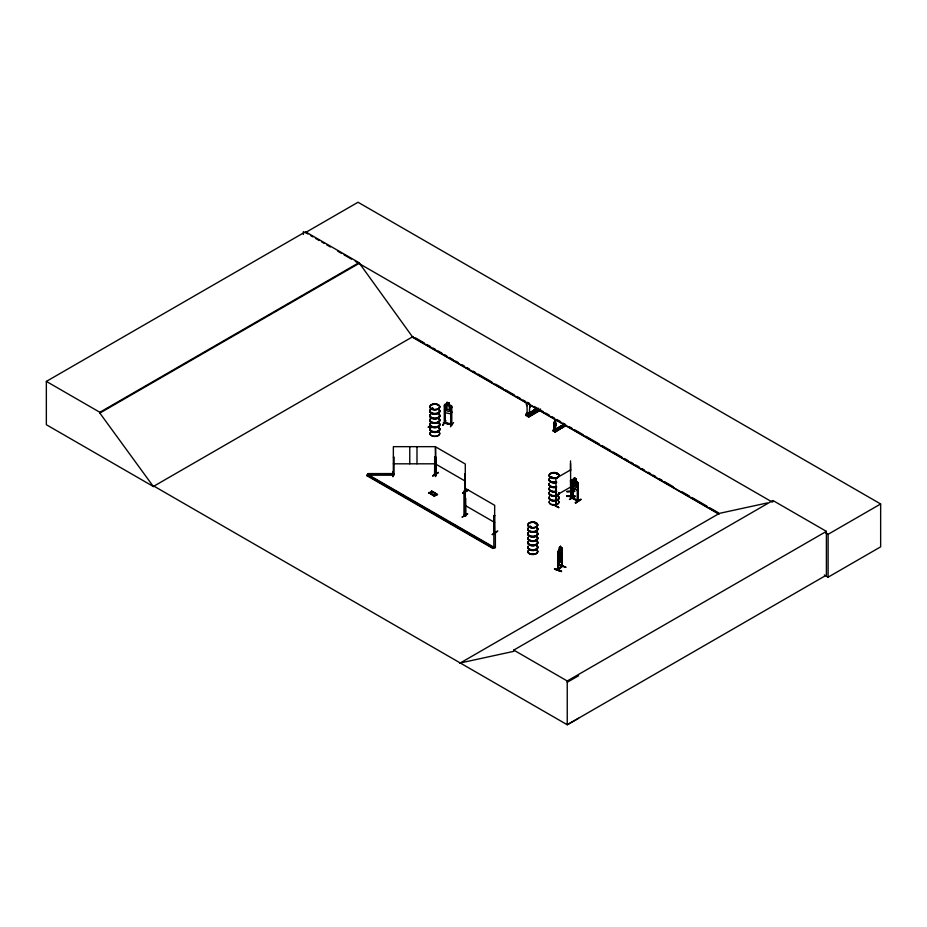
<?xml version="1.0" encoding="UTF-8"?>
<svg xmlns="http://www.w3.org/2000/svg" width="927" height="927" viewBox="0 0 927 927"><rect width="100%" height="100%" fill="white"/><g stroke="black" fill="none" stroke-linecap="round" stroke-linejoin="round"><path stroke-width="1.39" d="M529.19 415.261L529.699 407.138A2.63 1.53 59.5 0 0 529.699 404.114A2.63 1.53 59.5 0 0 527.046 402.608A2.63 1.53 59.5 0 0 527.046 405.644L527.15 414.276L528.228 413.454M555.493 430.788L555.829 425.377A1.75 1.02 59.5 0 0 555.574 422.979L555.574 421.437L555.493 423.025A1.75 1.02 59.5 0 1 555.748 425.423L555.829 425.377M560.615 548.448L560.58 546.2L559.271 547.486L558.657 550.974L558.703 569.838C556.223 569.908 563.883 565.146 561.588 565.98M527.034 413.987L527.683 414.195M537.092 408.587L527.104 414.207L527.869 413.569M554.694 429.653L554.091 430.198L553.987 424.415A1.75 1.02 59.5 0 1 554.242 422.318L554.949 420.36M554.3 504.694L558.772 507.614L553.048 504.45L558.749 507.532L554.288 504.972M557.961 555.574L558.321 552.979M561.461 555.899L561.971 553.465M561.889 553.442L561.565 555.957L558.483 558.981L558.008 557.243M554.543 569.178C575.319 576.478 540.661 563.651 561.333 571.507M554.728 568.958L561.553 571.287L554.752 568.633M535.18 410.441L536.049 409.757L536.93 410.429M536.93 410.255L536.061 410.939L535.18 410.267M559.781 427.973L559.641 427.324M432.897 408.355L431.495 408.691M432.689 408.656L432.237 408.309M432.77 408.888L432.851 408.297M437.729 405.111L437.787 405.029M530.453 526.733L529.734 526.397L530.847 526.455M529.734 526.617L530.847 526.895M535.25 523.512L536.061 523.384M535.47 523.72L536.096 523.57L535.482 523.234M550.708 477.335L551.183 476.745M551.982 477.532L551.067 477.602L551.044 476.872M551.588 477.451L551.449 476.698L551.217 477.463M557.312 474.172L556.513 474.045L557.243 474.23M558.657 556.582L560.534 553.048L560.545 549.132L559.317 550.325L559.317 554.265L560.545 553.071L561.183 554.103L561.183 558.031L560.58 561.519L559.271 562.805L558.657 560.522M577.336 490.302L577.961 488.564L577.254 490.348L572.967 487.869L572.48 485.4L573.037 487.822M560.58 559.41L561.889 557.382M559.19 562.782L559.19 560.673L557.892 561.206L558.425 550.429M430.476 494.091L430.939 492.643L430.928 494.346L431.495 492.596L433.859 492.295L431.495 492.596M434.531 496.072L435.111 494.682L437.474 494.381L435.111 495.041L434.531 496.432L434.091 495.818L434.531 496.432M431.009 492.341C425.528 492.538 431.843 494.126 431.576 490.974L432.017 491.588L431.576 490.974M431.009 492.7L431.576 491.322M437.474 494.728L435.18 494.74L435.192 493.06L434.624 494.786L432.214 494.74L434.624 494.427L434.554 495.076L432.214 495.099M432.017 491.229L431.565 492.654L433.859 492.295M434.091 496.177L434.554 494.728L432.214 494.74M435.111 495.041L435.632 493.315M445.319 412.642L444.589 410.452L445.238 412.747L450.962 413.905L451.773 412.028M450.962 413.905L451.797 411.982M527.463 414.357L529.305 415.192M428.274 426.976L430.441 425.933M432.805 475.864L438.332 472.631M462.202 517.162L467.463 513.859M467.729 513.952L462.249 516.918M575.18 496.374L569.41 499.491M436.339 474.01L435.76 473.639M464.705 490.65L465.539 490.87L464.96 490.51M465.366 515.4L465.539 515.621M465.667 498.772L464.972 498.587L465.667 498.772L465.725 515.957L464.914 515.713M494.172 532.666L494.358 515.342L494.74 532.921L494.126 532.631L494.844 532.098M494.103 532.596L494.358 515.342M494.45 532.504L494.566 532.272M573.129 497.695C571.183 497.162 574.288 497.776 572.898 498.459L573.129 481.194M577.44 501.055L577.405 483.859L578.1 484.033L577.405 483.859M577.347 500.348L578.158 501.148L572.608 498.008M392.828 472.028L392.886 476.582M393.222 471.716L392.921 476.548M558.008 569.421L558.042 570.093L561.913 566.246M558.008 570.047L557.961 551.635M558.448 550.487L561.472 547.44L561.971 547.811L561.588 566.606L561.994 549.062L562.295 566.316L558.402 569.074M444.45 423.245L444.485 404.832L445.284 404.195L450.881 405.493M445.261 404.242L447.023 404.635L447.023 402.527M446.941 402.434L449.375 402.944L446.941 402.434L446.988 404.682L445.783 405.122L445.783 409.062L446.988 411.009L449.259 411.484L450.476 410.047L450.476 406.119L449.259 405.157L449.294 403.002L449.34 405.099L451.797 406.304L451.797 424.751L444.392 422.573M445.227 406.049L444.473 406.061L445.227 406.049L445.215 423.361L445.145 422.758M450.916 405.435L451.797 406.304M451.043 407.44L451.808 407.428L451.043 407.44L451.101 424.647L451.148 407.289M442.677 425.169L445.736 420.881L442.712 425.134M443.036 424.914L445.748 420.626M451.681 424.74C430.534 419.143 456.999 427.127 451.101 423.79M445.134 422.724L444.67 422.411M445.308 422.77L451.229 423.813M445.145 423.384L445.308 422.596M453.57 422.573L450.499 426.814M437.532 405.377L437.787 405.053M434.589 473.778L435.308 473.57M435.308 474.415L435.389 446.663L393.372 446.663L393.315 474.415L393.291 473.616L394.172 473.952M571.009 497.498L570.835 480.047M561.438 550.059L558.321 553.095L561.356 550.024L561.843 551.762M561.426 558.575L557.927 561.136M562.226 549.143L561.635 549.421M558.958 564.821L565.586 567.278M565.748 567.127L558.772 564.694L565.771 567.15M554.311 430.313L556.165 431.206L556.165 430.464L555.006 430.974L555.308 432.052L565.099 425.794L563.222 424.728L553.129 430.835L553.28 430.001C555.18 427.521 554.334 433.616 554.589 429.989L553.929 429.711L553.929 430.962M432.005 408.598L432.7 408.517L432.237 408.135M432.735 408.795L431.831 408.506M556.64 473.871L557.092 474.137M529.862 526.884L530.8 526.814M574.3 477.938L573.396 484.3L574.3 486.513L576.015 487.498L576.93 486.339L576.13 478.992C572.793 475.192 575.621 482.075 573.06 479.329L572.423 479.78L572.423 498.228L572.619 485.192M393.291 474.242L394.172 474.23L393.465 474.415M434.67 457.092L435.389 457.243L434.67 457.092L434.612 474.427L434.589 473.616L435.447 473.593M435.389 474.195L434.763 474.427M561.947 566.617L561.971 547.811M539.363 409.861L527.927 416.455L528.726 416.768M563.245 424.972L553.176 430.87L553.79 431.206L563.743 425.331L553.373 430.985M563.709 425.342L563.222 424.879L565.099 425.933L554.67 431.715M556.165 488.645L556.165 506.049M570.511 480.36L570.765 497.359M573.697 498.9L568.239 495.667M556.13 505.783L555.91 478.367L570.765 469.792M527.046 405.644L526.93 405.713A2.63 1.53 59.5 0 1 526.93 402.677A2.63 1.53 59.5 0 1 529.584 404.184A2.63 1.53 59.5 0 1 529.584 407.208L529.699 407.138M538.703 408.204L526.246 415.539L525.887 413.929C528.738 410.244 527.521 419.398 527.811 413.836M530.209 415.736L530.001 414.496L528.483 416.281L526.107 414.937L527.614 413.152M537.057 408.448L528.239 413.5M533.894 410.093C542.191 413.732 529.873 410.534 535.4 409.201L538.216 411.009L535.4 409.201M527.092 414.218L527.405 413.036M527.672 413.674L527.289 413.836M537.289 408.819L525.655 415.18L528.923 416.999L540.117 410.406M537.637 408.9L526.2 415.493L537.834 409.131M539.885 410.024L528.483 416.756L528.703 415.516L530.209 414.624M527.927 416.455L540.58 408.981M539.572 410.001L536.756 408.401L539.572 410.221L528.517 416.814M554.242 422.318L554.323 422.272A1.75 1.02 59.5 0 0 554.056 424.369L554.369 430.198L554.288 429.398M554.439 429.479L553.28 430.001M563.697 425.319L553.755 431.206M556.165 430.464L555.006 430.974M554.809 431.692L565.099 425.794M554.925 431.855L565.111 425.933M430.487 425.678L428.274 427.335M435.771 457.162L436.327 474.566M432.851 475.957L438.39 472.353L432.851 475.597M436.281 457.451L436.084 474.705L435.586 446.849L465.284 463.998L465.366 516.026M465.481 474.311L464.786 474.137M462.677 492.805L468.239 489.595L462.712 492.863M464.972 515.111L465.215 515.597M494.867 515.632L494.172 515.458M492.144 534.485C502.99 526.988 495.4 533.558 492.364 534.624M572.99 498.042L577.822 500.65M577.405 501.009L577.602 489.456M580.847 499.305L575.296 502.527L575.609 503.071L580.87 499.317L575.609 503.048M580.87 499.583L575.343 502.816M154.021 486.177L153.418 486.536L46.35 424.717L46.35 381.403L305.493 231.785L358.992 262.665L412.492 336.872L718.796 513.72M305.493 231.785L305.493 232.584L358.042 202.248L880.65 503.975L880.65 546.849L828.101 577.185L824.346 575.007M46.35 381.403L99.849 412.283L358.992 262.665M578.587 718.286L567.243 724.752L153.952 486.142L153.337 486.49L99.849 413.083L358.992 263.465M153.337 486.49L413.094 336.524M460.174 528.297L493.848 547.741L493.848 532.052L495.377 532.052L495.377 547.741L492.758 548.367L366.802 475.644L367.88 474.485L394.137 474.485M366.802 475.644L367.88 475.018L394.137 475.018L394.149 473.581L367.88 473.593L367.88 475.018L428.992 510.302M573.002 479.363L577.289 481.831M574.3 478.077L576.13 478.992M555.91 495.516L570.765 486.942M577.961 482.897L577.973 501.322L577.961 482.897L576.073 481.136L576.015 479.062M366.802 475.099L492.758 547.834L495.377 547.208M459.653 663.338L719.41 513.361L767.266 502.955M460.255 662.979L513.755 651.345L513.755 650.105L772.898 500.487L826.397 531.368L826.397 575.134L567.243 724.752L567.243 680.986L826.397 531.368M772.898 501.727L772.295 502.086L355.261 261.31M825.621 532.874L828.101 534.311L880.65 503.975M567.243 682.237L578.587 675.771M432.469 408.819L432.642 408.228M559.769 427.382L560.348 427.266L559.653 427.915M551.797 477.509L551.09 477.509M529.92 526.339L530.325 526.316M428.61 492.654L433.859 492.643M428.61 493.013L430.939 492.99M435.18 494.392L437.474 494.381M394.01 473.79L393.315 473.79M394.01 474.415L394.091 457.081L393.384 457.243M436.049 474.091L435.528 473.767L436.072 474.751L436.084 457.556M494.74 532.295L494.126 532.005M434.682 474.404L435.389 474.392M435.864 474.276L435.493 476.594L435.47 473.964M570.534 460.881L570.534 471.067M570.534 463.5L570.742 497.625M393.372 463.813L435.389 463.813M367.88 474.126L394.137 474.126M570.673 480.244L573.292 480.256M570.534 480.441L573.292 480.487M570.534 480.661L573.292 480.603M465.493 491.02L463.963 491.02L463.963 515.818L465.493 515.818M574.613 491.229L566.733 491.6L574.613 491.24M463.963 491.565L465.493 491.565M566.733 491.495L574.613 491.472M566.733 495.783L574.613 495.794L574.613 496.397L566.733 496.385L566.733 495.783L574.613 495.852M566.733 496.142L574.613 496.084M463.963 515.285L465.493 515.285M493.848 532.585L495.377 532.585M560.545 546.316L561.194 552.422L560.534 558.68L559.317 559.885L559.317 555.945L560.534 554.74L559.317 555.957L558.657 554.914M559.781 427.845L560.476 427.312M551.565 476.745L552.179 477.104M435.516 476.235L435.574 474.276M560.499 561.495L560.464 559.352M554.705 420.348L555.47 421.287M549.294 487.869A4.925 2.839 0 0 0 551.055 490.858L551.067 491.09M527.857 413.905L526.86 413.488L526.86 415.366M527.857 415.783L527 415.296L527 413.419M553.431 430.673L555.006 431.576M574.914 496.281L569.699 499.34M572.619 498.054L578.112 501.159M577.915 501.298L572.376 498.193M462.677 493.164L468.517 490.07L462.747 493.164M464.972 474.021L465.481 516.026M305.493 232.584L307.984 234.021M310.475 235.458L312.967 236.895M315.447 238.332L319.178 240.487M321.669 241.924L324.16 243.361M326.652 244.798L330.383 246.953M337.845 251.263L341.576 253.419M344.068 254.855L351.53 259.154M415.597 337.961L424.346 343.013M426.849 344.462L430.603 346.628M433.094 348.065L435.597 349.514M438.1 350.951L441.855 353.117M444.357 354.566L446.849 356.014M449.352 357.451L453.106 359.618M455.609 361.067L458.1 362.503M461.855 364.67L464.357 366.119M466.86 367.555L469.352 369.004M473.106 371.171L475.609 372.608M478.112 374.056L491.866 381.994M495.609 384.16L503.118 388.494M505.609 389.931L514.369 394.983M516.86 396.432L520.615 398.598M523.118 400.035L525.621 401.484M534.369 406.536L536.872 407.984M540.615 410.14L543.118 411.588M545.621 413.036L549.375 415.203M551.878 416.64L554.369 418.089M556.872 419.525L560.626 421.692M563.129 423.141L565.621 424.578M569.375 426.744L571.878 428.193M574.381 429.63L583.129 434.682M585.632 436.13L599.387 444.068M601.878 445.516L610.638 450.568M613.129 452.005L621.89 457.069M624.381 458.506L628.135 460.673M630.638 462.121L633.141 463.558M635.644 465.006L639.387 467.173M641.89 468.61L644.392 470.059M648.135 472.225L650.638 473.662M653.141 475.111L655.644 476.548M659.398 478.714L661.89 480.163M664.392 481.6L673.141 486.663M681.901 491.716L689.398 496.038M691.901 497.486L706.907 506.142M709.398 507.59L718.158 512.643M411.669 336.756L525.818 402.654M528.32 404.102L718.981 514.184M572.399 481.773L577.903 484.937M573.083 487.776L577.289 490.209M435.586 463.998L465.284 481.148M464.972 488.17L494.682 505.319L494.566 532.898M464.972 505.319L494.682 522.469M435.632 493.674L435.192 493.06M430.476 493.732L430.928 494.346M367.88 474.485L493.848 547.208M431.484 511.739L446.455 520.383M448.946 521.82L457.683 526.86M513.755 650.105L567.243 680.986M464.972 515.76L465.169 498.483M562.272 566.258L558.274 570.175L558.436 552.55M555.273 432.063L553.419 430.997M554.242 430.163L556.026 430.974L556.026 430.383M577.231 481.878L577.834 482.932M828.101 534.311L828.101 577.185M573.129 485.481L572.99 498.483M564.091 426.385L562.214 425.47M554.022 429.664L554.022 430.916M530.001 414.496L530.001 415.389M444.508 404.786L444.52 423.268M416.988 446.663L416.988 463.813M409.769 446.663L409.769 463.813M303.396 231.623L303.396 234.461M99.849 412.283L99.849 413.083M537.034 527.324A4.902 2.827 0 0 1 533.431 531.542A4.902 2.827 0 0 1 528.054 528.008M537.034 532.851A4.902 2.827 0 0 1 533.431 537.069A4.902 2.827 0 0 1 528.054 533.535M537.104 532.55A4.983 2.874 0 0 1 533.442 536.837A4.983 2.874 0 0 1 527.984 533.245M537.104 532.307A4.983 2.874 0 0 1 533.442 536.594A4.983 2.874 0 0 1 527.984 533.002M537.104 527.822A4.983 2.874 0 0 1 533.442 532.11A4.983 2.874 0 0 1 527.984 528.517M537.104 527.579A4.983 2.874 0 0 1 533.442 531.866A4.983 2.874 0 0 1 527.984 528.274M537.034 528.123A4.902 2.827 0 0 1 533.431 532.341A4.902 2.827 0 0 1 528.054 528.796M537.046 532.052A4.913 2.839 0 0 1 533.431 536.281A4.913 2.839 0 0 1 528.042 532.735M537.057 536.652A4.925 2.839 0 0 1 533.431 540.893A4.925 2.839 0 0 1 528.042 537.336M537.023 536.548A4.878 2.816 0 0 1 534.056 540.684A4.878 2.816 0 0 1 527.915 537.961M537.046 536.86A4.913 2.839 0 0 1 533.431 541.09A4.913 2.839 0 0 1 528.042 537.544M537.034 540.812A4.902 2.827 0 0 1 533.431 545.03A4.902 2.827 0 0 1 528.054 541.495M537.034 546.339A4.902 2.827 0 0 1 533.431 550.557A4.902 2.827 0 0 1 528.054 547.023M537.104 546.038A4.983 2.874 0 0 1 533.442 550.325A4.983 2.874 0 0 1 527.984 546.733M537.104 545.794A4.983 2.874 0 0 1 533.442 550.082A4.983 2.874 0 0 1 527.984 546.49M537.046 545.539A4.913 2.839 0 0 1 533.431 549.769A4.913 2.839 0 0 1 528.042 546.223M537.104 541.31A4.983 2.874 0 0 1 533.442 545.597A4.983 2.874 0 0 1 527.984 542.005M537.104 541.067A4.983 2.874 0 0 1 533.442 545.354A4.983 2.874 0 0 1 527.984 541.762M537.034 541.6A4.902 2.827 0 0 1 533.431 545.829A4.902 2.827 0 0 1 528.054 542.283M537.046 550.302A4.913 2.839 0 0 1 533.431 554.531A4.913 2.839 0 0 1 528.042 550.986M537.023 550.035A4.878 2.816 0 0 1 534.056 554.172A4.878 2.816 0 0 1 527.915 551.449M537.034 537.243A4.89 2.827 0 0 1 534.056 541.38A4.89 2.827 0 0 1 527.903 538.657M537.057 550.14A4.925 2.839 0 0 1 533.431 554.381A4.925 2.839 0 0 1 528.042 550.823M556.513 491.067A4.925 2.839 0 0 1 551.055 490.858M556.501 482.527A4.902 2.827 0 0 1 551.067 482.318A4.902 2.827 0 0 1 549.317 479.34M556.501 481.739A4.902 2.827 0 0 1 551.067 481.53A4.902 2.827 0 0 1 549.317 478.552M556.501 487.254A4.902 2.827 0 0 1 551.067 487.057A4.902 2.827 0 0 1 549.317 484.079M556.536 487.023A4.983 2.874 0 0 1 551.02 486.814A4.983 2.874 0 0 1 549.236 483.79M556.536 486.779A4.983 2.874 0 0 1 551.02 486.571A4.983 2.874 0 0 1 549.236 483.546M556.501 486.466A4.902 2.827 0 0 1 551.067 486.258A4.902 2.827 0 0 1 549.317 483.28M556.536 482.295A4.983 2.874 0 0 1 551.02 482.086A4.983 2.874 0 0 1 549.236 479.062M556.536 482.052A4.983 2.874 0 0 1 551.02 481.843A4.983 2.874 0 0 1 549.236 478.819M556.513 491.229A4.925 2.839 0 0 1 551.055 491.032A4.925 2.839 0 0 1 549.294 488.042M556.49 491.646A4.878 2.816 0 0 1 551.078 491.437A4.878 2.816 0 0 1 549.329 488.471M558.274 500.58A4.878 2.816 0 0 1 554.682 504.786A4.878 2.816 0 0 1 549.329 501.264M556.513 491.414A4.925 2.839 0 0 1 551.055 491.206A4.925 2.839 0 0 1 549.294 488.216M558.784 492.828A4.902 2.827 0 0 1 554.045 496.397A4.902 2.827 0 0 1 549.317 492.828M558.958 492.77A4.913 2.839 0 0 1 553.407 495.586A4.913 2.839 0 0 1 549.305 492.04M558.297 496.884A4.902 2.827 0 0 1 554.694 501.101A4.902 2.827 0 0 1 549.317 497.567M558.367 496.582A4.983 2.874 0 0 1 554.705 500.87A4.983 2.874 0 0 1 549.236 497.278M558.367 496.339A4.983 2.874 0 0 1 554.705 500.626A4.983 2.874 0 0 1 549.236 497.034M558.297 496.084A4.902 2.827 0 0 1 554.694 500.313A4.902 2.827 0 0 1 549.317 496.768M558.865 492.55A4.983 2.874 0 0 1 554.045 496.165A4.983 2.874 0 0 1 549.236 492.55M559.027 493.048A4.983 2.874 0 0 1 553.396 495.899A4.983 2.874 0 0 1 549.236 492.307M558.286 500.847A4.89 2.827 0 0 1 554.694 505.064A4.89 2.827 0 0 1 549.329 501.53M439.155 414.45A4.983 2.874 0 0 1 434.844 418.761A4.983 2.874 0 0 1 430.522 414.45M439.097 414.74A4.913 2.839 0 0 1 434.844 419.004A4.913 2.839 0 0 1 430.58 414.74M439.074 418.459A4.89 2.827 0 0 1 434.844 422.689A4.89 2.827 0 0 1 430.603 418.459M439.097 418.714A4.913 2.839 0 0 1 434.844 422.979A4.913 2.839 0 0 1 430.58 418.714M439.155 409.722A4.983 2.874 0 0 1 434.844 414.033A4.983 2.874 0 0 1 430.522 409.722M439.097 413.952A4.913 2.839 0 0 1 434.844 418.204A4.913 2.839 0 0 1 430.58 413.952M439.085 410.012A4.902 2.827 0 0 1 434.844 414.265A4.902 2.827 0 0 1 430.591 410.012M439.155 414.207A4.983 2.874 0 0 1 434.844 418.517A4.983 2.874 0 0 1 430.522 414.207M439.155 409.479A4.983 2.874 0 0 1 434.844 413.79A4.983 2.874 0 0 1 430.522 409.479M439.085 409.224A4.902 2.827 0 0 1 434.844 413.465A4.902 2.827 0 0 1 430.591 409.224M439.155 427.938A4.983 2.874 0 0 1 434.844 432.249A4.983 2.874 0 0 1 430.522 427.938M439.097 428.228A4.913 2.839 0 0 1 434.844 432.492A4.913 2.839 0 0 1 430.58 428.228M439.097 432.04A4.925 2.839 0 0 1 434.844 436.304A4.925 2.839 0 0 1 430.58 432.04M439.085 419.143A4.902 2.827 0 0 1 434.844 423.396A4.902 2.827 0 0 1 430.591 419.143M439.097 432.202A4.913 2.839 0 0 1 434.844 436.466A4.913 2.839 0 0 1 430.58 432.202M439.097 418.911A4.925 2.839 0 0 1 434.844 423.164A4.925 2.839 0 0 1 430.58 418.911M439.155 423.21A4.983 2.874 0 0 1 434.844 427.521A4.983 2.874 0 0 1 430.522 423.21M439.097 427.44A4.913 2.839 0 0 1 434.844 431.692A4.913 2.839 0 0 1 430.58 427.44M439.085 423.5A4.902 2.827 0 0 1 434.844 427.753A4.902 2.827 0 0 1 430.591 423.5M439.155 427.695A4.983 2.874 0 0 1 434.844 432.005A4.983 2.874 0 0 1 430.522 427.695M439.155 422.967A4.983 2.874 0 0 1 434.844 427.277A4.983 2.874 0 0 1 430.522 422.967M439.097 422.712A4.913 2.839 0 0 1 434.844 426.965A4.913 2.839 0 0 1 430.58 422.712M560.928 558.089L560.464 558.541L559.804 557.336L558.726 560.325L559.549 557.115L558.691 555.435L559.12 555.03L559.827 556.374L560.951 553.21L560.093 556.559L560.928 558.089M535.296 410.186L536.907 410.383L535.296 410.186M560.314 560.65L559.526 562.133L560.314 560.65M560.325 546.884L559.537 548.355L560.325 546.884M573.292 485.342L570.673 485.342L573.292 485.412M448.853 403.315L447.393 403.002L447.393 403.708L448.853 404.01L448.853 403.315M449.259 405.852L446.988 405.377L446.988 409.317L449.259 409.792L449.259 405.852M563.419 426.779L561.542 425.725L563.419 426.779M562.411 427.382L560.534 426.316L562.411 427.382M561.507 427.903L559.63 426.849L561.507 427.903M560.499 428.506L558.622 427.44L560.499 428.506M575.702 479.236L574.613 478.599L575.702 479.943L575.702 479.236M576.015 481.878L574.3 480.893L574.3 484.821L576.015 485.806L576.015 481.878M530.337 527.243A4.913 2.839 0 0 0 537.706 524.786A4.913 2.839 0 0 0 530.337 522.33A4.913 2.839 0 0 0 530.337 527.243M530.348 527.614A4.89 2.827 0 0 0 537.683 525.169A4.89 2.827 0 0 0 530.348 522.724A4.89 2.827 0 0 0 530.348 527.614M529.317 526.942A4.925 2.839 0 0 0 537.544 525.667A4.925 2.839 0 0 0 531.519 522.191A4.925 2.839 0 0 0 529.317 526.942M551.588 477.764A4.913 2.839 0 0 0 558.958 475.308A4.913 2.839 0 0 0 551.588 472.851A4.913 2.839 0 0 0 551.588 477.764M551.6 478.17A4.89 2.827 0 0 0 558.946 475.725A4.89 2.827 0 0 0 551.6 473.28A4.89 2.827 0 0 0 551.6 478.17M550.568 477.475A4.925 2.839 0 0 0 558.807 476.2A4.925 2.839 0 0 0 552.782 472.724A4.925 2.839 0 0 0 550.568 477.475M432.388 409.12A4.902 2.827 0 0 0 439.746 406.663A4.902 2.827 0 0 0 432.388 404.218A4.902 2.827 0 0 0 432.388 409.12M432.388 409.525A4.902 2.827 0 0 0 439.746 407.069A4.902 2.827 0 0 0 432.388 404.624A4.902 2.827 0 0 0 432.388 409.525M432.376 409.305A4.925 2.839 0 0 0 439.757 406.837A4.925 2.839 0 0 0 432.376 404.381A4.925 2.839 0 0 0 432.376 409.305"/></g></svg>
